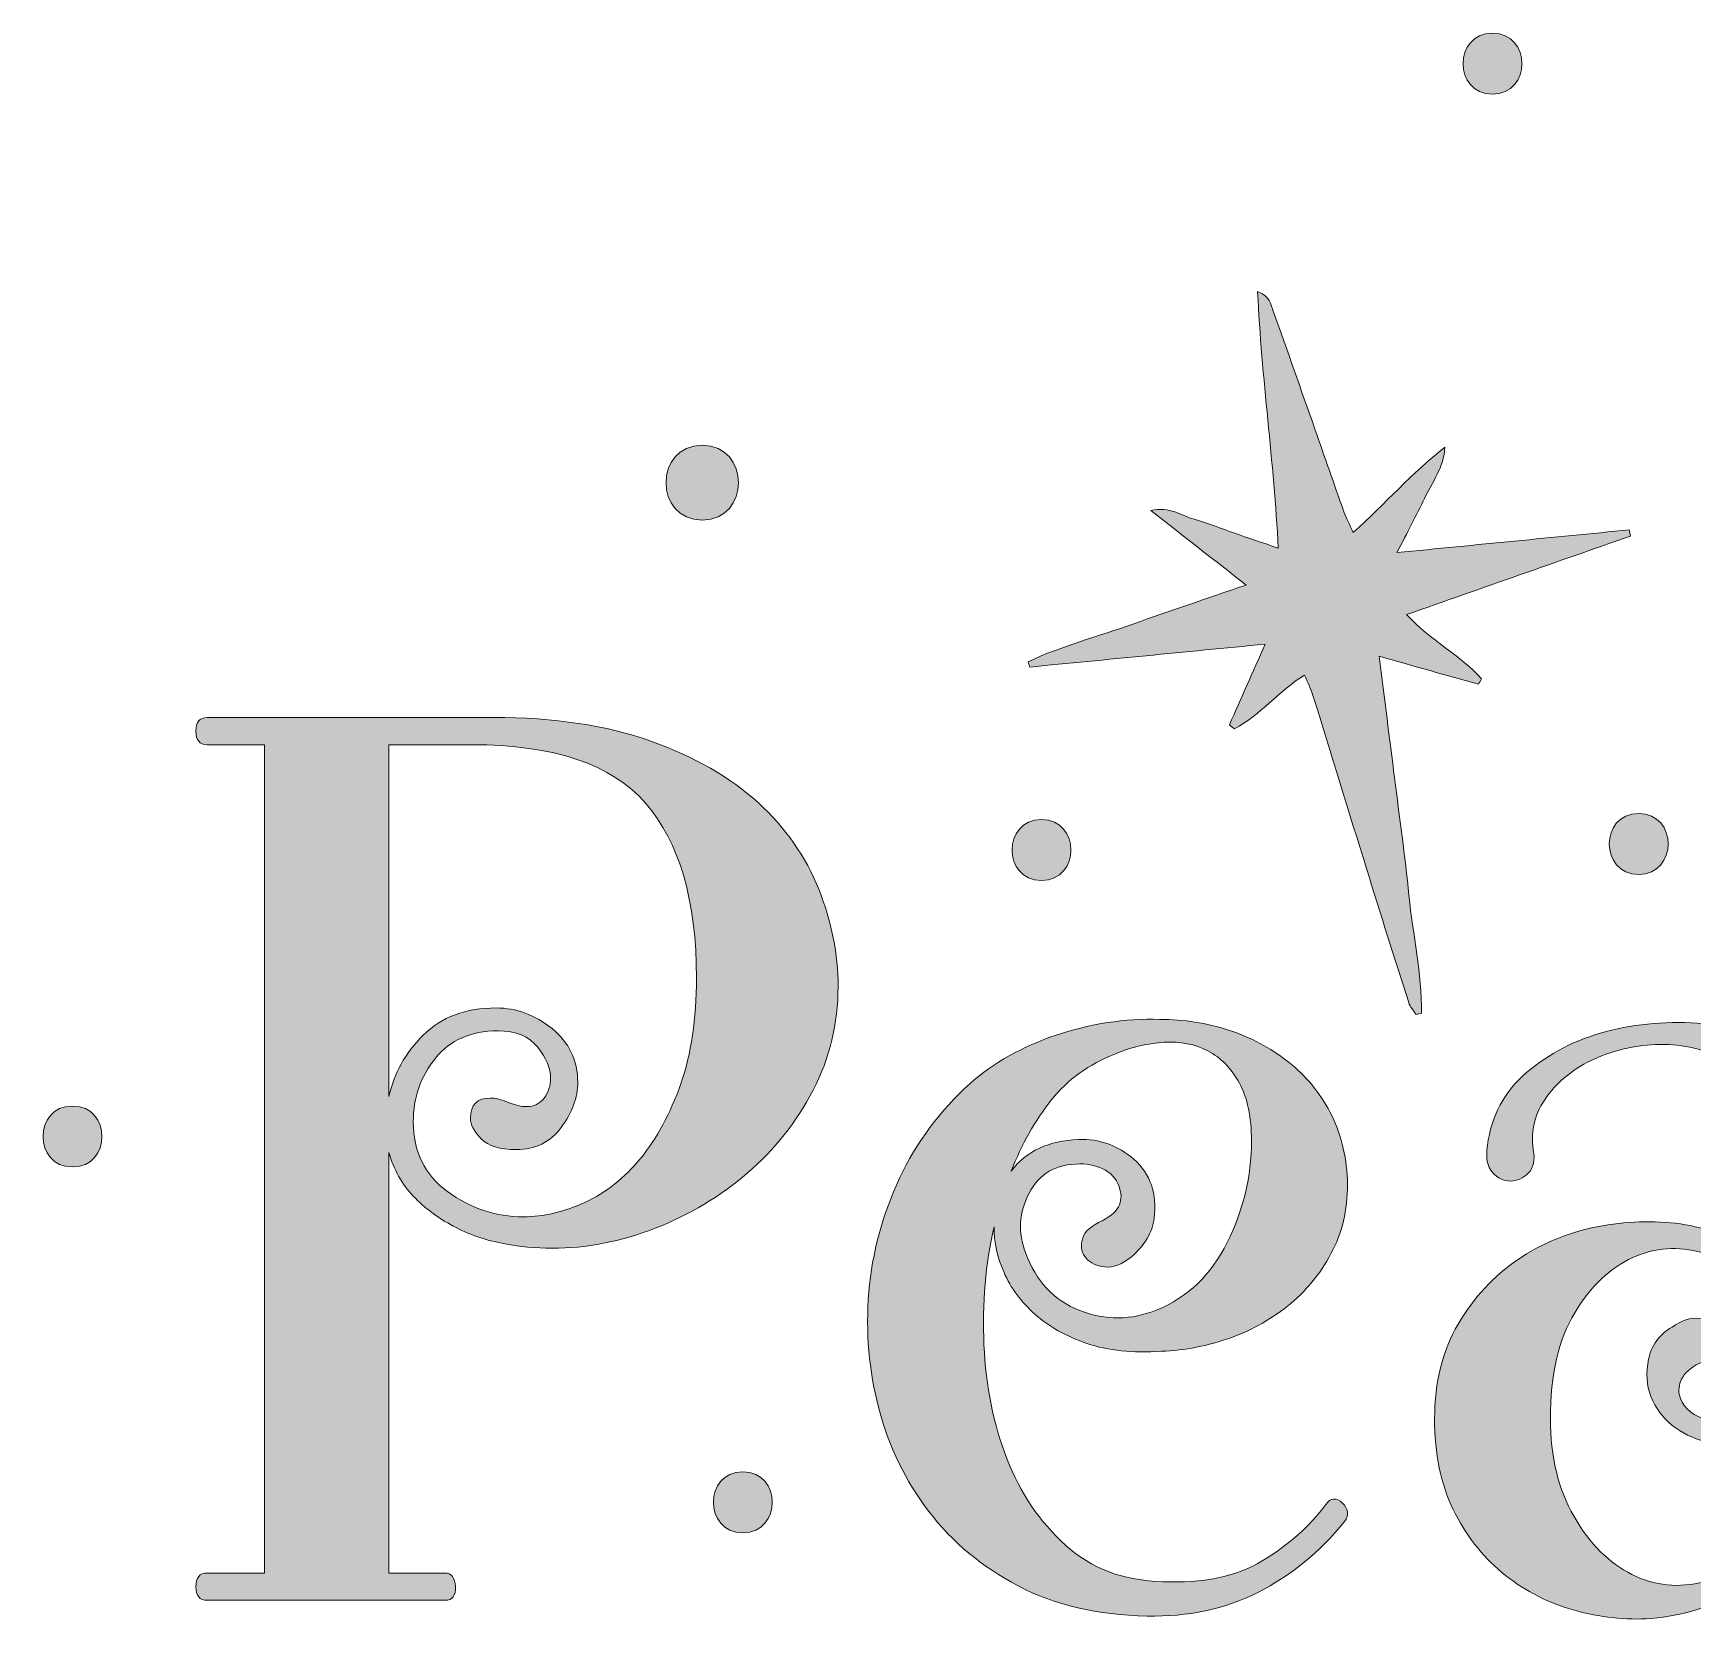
# Model space of a CAD drawing. Header units: inches. Extents: x 58 to 1022, y -1012 to -69.
# Drawn here: x 117.2 to 513.1, y -447.7 to -69.3 of the extents above; entities that cross this region are included whole.
import ezdxf

# ---------------------------------------------------------------- set-up
doc = ezdxf.new("R2010")
doc.units = ezdxf.units.IN
doc.header["$MEASUREMENT"] = 0
doc.layers.add('Layer 1', color=7, linetype='Continuous')

# ---------------------------------------------------------------- blocks, each defined once
blk = doc.blocks.new('block 2')
at = {"layer": 'Layer 1', "true_color": 0xffffff}
h = blk.add_hatch(color=7, dxfattribs=at)
h.dxf.hatch_style = 2
edge = h.paths.add_edge_path()
edge.add_spline(control_points=[(465.27, -83.87), (474.63, -83.87), (474.64, -69.33), (465.27, -69.33), (455.92, -69.33), (455.9, -83.87), (465.27, -83.87)], knot_values=[0, 0, 0, 0, 1, 1, 1, 2, 2, 2, 2], degree=3, periodic=1)
h = blk.add_hatch(color=7, dxfattribs=at)
h.dxf.hatch_style = 2
edge = h.paths.add_edge_path()
edge.add_spline(control_points=[(411.08, -215.03), (408.01, -221.91), (405.26, -228.08), (402.52, -234.25), (402.92, -234.57), (403.32, -234.88), (403.73, -235.2), (409.93, -231.99), (414.31, -226.13), (420.48, -222.41), (421.21, -224.19), (421.96, -225.7), (422.46, -227.3), (426.76, -241.11), (431.01, -254.95), (435.3, -268.77), (438.59, -279.36), (441.91, -289.94), (445.29, -300.5), (445.62, -301.54), (446.48, -302.43), (447.09, -303.39), (447.52, -303.26), (447.94, -303.13), (448.37, -303), (448.46, -293.56), (446.29, -284.29), (445.36, -274.93), (444.44, -265.58), (443.09, -256.28), (441.92, -246.95), (440.74, -237.52), (439.54, -228.09), (438.26, -217.92), (446.67, -220.3), (454.3, -222.45), (461.93, -224.61), (462.19, -224.17), (462.44, -223.73), (462.69, -223.3), (457.61, -217.63), (450.43, -214.15), (444.81, -207.97), (463, -201.59), (480.61, -195.42), (498.21, -189.24), (498.11, -188.76), (498.01, -188.27), (497.91, -187.78), (479.76, -189.56), (461.61, -191.33), (442.49, -193.21), (445, -188.28), (447.13, -184.35), (449.04, -180.31), (450.88, -176.4), (453.71, -172.87), (453.91, -168.08), (446.15, -174.2), (439.64, -181.55), (432.09, -188.4), (431.2, -186.44), (430.41, -185), (429.86, -183.47), (427.51, -176.92), (425.24, -170.35), (422.94, -163.79), (419.63, -154.4), (416.37, -144.99), (412.97, -135.63), (412.41, -134.08), (412.21, -132.01), (409.26, -130.95), (410.22, -151.63), (413.16, -171.52), (414.18, -192.13), (410.11, -190.75), (406.92, -189.68), (403.74, -188.57), (400.54, -187.47), (397.4, -186.15), (394.15, -185.25), (391.11, -184.41), (388.32, -182.13), (383.76, -183.14), (391.53, -189.22), (398.56, -194.71), (406.51, -200.94), (396.93, -204.23), (388.29, -207.08), (379.73, -210.18), (371.35, -213.21), (362.63, -215.39), (354.56, -219.21), (354.67, -219.64), (354.78, -220.07), (354.89, -220.5), (373.31, -218.7), (391.74, -216.91), (411.08, -215.03)], knot_values=[0, 0, 0, 0, 1, 1, 1, 2, 2, 2, 3, 3, 3, 4, 4, 4, 5, 5, 5, 6, 6, 6, 7, 7, 7, 8, 8, 8, 9, 9, 9, 10, 10, 10, 11, 11, 11, 12, 12, 12, 13, 13, 13, 14, 14, 14, 15, 15, 15, 16, 16, 16, 17, 17, 17, 18, 18, 18, 19, 19, 19, 20, 20, 20, 21, 21, 21, 22, 22, 22, 23, 23, 23, 24, 24, 24, 25, 25, 25, 26, 26, 26, 27, 27, 27, 28, 28, 28, 29, 29, 29, 30, 30, 30, 31, 31, 31, 32, 32, 32, 33, 33, 33, 33], degree=3, periodic=1)
h = blk.add_hatch(color=7, dxfattribs=at)
h.dxf.hatch_style = 2
edge = h.paths.add_edge_path()
edge.add_spline(control_points=[(276.78, -185.46), (288.28, -185.46), (288.3, -167.59), (276.78, -167.59), (265.28, -167.59), (265.26, -185.46), (276.78, -185.46)], knot_values=[0, 0, 0, 0, 1, 1, 1, 2, 2, 2, 2], degree=3, periodic=1)
h = blk.add_hatch(color=7, dxfattribs=at)
h.dxf.hatch_style = 2
edge = h.paths.add_edge_path()
edge.add_spline(control_points=[(158.72, -436.56), (156.9, -436.56), (155.99, -437.64), (155.99, -439.8), (155.99, -441.97), (156.9, -443.04), (158.72, -443.04), (158.72, -443.04), (215.36, -443.04), (215.36, -443.04), (217.18, -443.04), (218.03, -441.97), (217.92, -439.8), (217.8, -437.64), (216.95, -436.56), (215.36, -436.56), (215.36, -436.56), (202.06, -436.56), (202.06, -436.56), (202.06, -436.56), (202.06, -336.25), (202.06, -336.25), (203.19, -340.34), (205.12, -343.81), (207.86, -346.66), (210.58, -349.5), (213.77, -351.89), (217.41, -353.82), (221.04, -355.76), (224.91, -357.12), (229.01, -357.92), (233.11, -358.72), (237.08, -359.11), (240.95, -359.11), (249.14, -359.11), (257.33, -357.52), (265.52, -354.33), (273.71, -351.15), (281.04, -346.77), (287.53, -341.2), (294.01, -335.63), (299.24, -329.03), (303.22, -321.41), (307.2, -313.79), (309.19, -305.54), (309.19, -296.67), (309.19, -288.94), (307.66, -281.2), (304.58, -273.47), (301.52, -265.74), (296.68, -258.85), (290.09, -252.83), (283.48, -246.8), (274.95, -241.91), (264.5, -238.15), (254.03, -234.4), (241.52, -232.52), (226.96, -232.52), (226.96, -232.52), (158.72, -232.52), (158.72, -232.52), (156.9, -232.52), (155.99, -233.61), (155.99, -235.76), (155.99, -237.93), (156.9, -239.01), (158.72, -239.01), (158.72, -239.01), (172.37, -239.01), (172.37, -239.01), (172.37, -239.01), (172.37, -436.56), (172.37, -436.56), (172.37, -436.56), (158.72, -436.56), (158.72, -436.56)], knot_values=[0, 0, 0, 0, 1, 1, 1, 2, 2, 2, 3, 3, 3, 4, 4, 4, 5, 5, 5, 6, 6, 6, 7, 7, 7, 8, 8, 8, 9, 9, 9, 10, 10, 10, 11, 11, 11, 12, 12, 12, 13, 13, 13, 14, 14, 14, 15, 15, 15, 16, 16, 16, 17, 17, 17, 18, 18, 18, 19, 19, 19, 20, 20, 20, 21, 21, 21, 22, 22, 22, 23, 23, 23, 24, 24, 24, 25, 25, 25, 25], degree=3, periodic=1)
edge = h.paths.add_edge_path()
edge.add_spline(control_points=[(202.06, -239.01), (202.06, -239.01), (221.84, -239.01), (221.84, -239.01), (241.4, -239.01), (255.22, -243.67), (263.3, -253), (271.37, -262.33), (275.41, -276.2), (275.41, -294.62), (275.41, -304.41), (274.16, -312.84), (271.66, -319.92), (269.15, -327), (265.97, -332.9), (262.1, -337.62), (258.23, -342.34), (253.8, -345.85), (248.8, -348.15), (243.79, -350.46), (238.91, -351.6), (234.13, -351.6), (227.53, -351.6), (221.5, -349.6), (216.04, -345.59), (210.58, -341.58), (207.86, -336.02), (207.86, -328.91), (207.86, -323.18), (209.61, -318.14), (213.14, -313.78), (216.67, -309.43), (221.61, -307.25), (227.99, -307.25), (232.3, -307.25), (235.49, -308.56), (237.54, -311.17), (239.59, -313.79), (240.61, -316.23), (240.61, -318.51), (240.61, -320.33), (240.1, -321.92), (239.08, -323.28), (238.05, -324.65), (236.63, -325.33), (234.81, -325.33), (233.67, -325.33), (232.25, -324.99), (230.54, -324.31), (228.84, -323.62), (227.42, -323.28), (226.28, -323.28), (223.09, -323.28), (221.5, -324.88), (221.5, -328.06), (221.5, -329.65), (222.36, -331.3), (224.06, -333.01), (225.77, -334.71), (228.55, -335.57), (232.42, -335.57), (236.97, -335.57), (240.55, -333.81), (243.17, -330.28), (245.78, -326.75), (247.09, -323.17), (247.09, -319.53), (247.09, -314.3), (245.05, -310.04), (240.95, -306.73), (236.86, -303.44), (232.42, -301.79), (227.65, -301.79), (220.36, -301.79), (214.56, -303.95), (210.24, -308.27), (205.92, -312.59), (203.19, -317.48), (202.06, -322.94), (202.06, -322.94), (202.06, -239.01), (202.06, -239.01)], knot_values=[0, 0, 0, 0, 1, 1, 1, 2, 2, 2, 3, 3, 3, 4, 4, 4, 5, 5, 5, 6, 6, 6, 7, 7, 7, 8, 8, 8, 9, 9, 9, 10, 10, 10, 11, 11, 11, 12, 12, 12, 13, 13, 13, 14, 14, 14, 15, 15, 15, 16, 16, 16, 17, 17, 17, 18, 18, 18, 19, 19, 19, 20, 20, 20, 21, 21, 21, 22, 22, 22, 23, 23, 23, 24, 24, 24, 25, 25, 25, 26, 26, 26, 27, 27, 27, 27], degree=3, periodic=1)
h = blk.add_hatch(color=7, dxfattribs=at)
h.dxf.hatch_style = 2
edge = h.paths.add_edge_path()
edge.add_spline(control_points=[(357.7, -271.39), (367.05, -271.39), (367.07, -256.86), (357.7, -256.86), (348.35, -256.86), (348.33, -271.39), (357.7, -271.39)], knot_values=[0, 0, 0, 0, 1, 1, 1, 2, 2, 2, 2], degree=3, periodic=1)
h = blk.add_hatch(color=7, dxfattribs=at)
h.dxf.hatch_style = 2
edge = h.paths.add_edge_path()
edge.add_spline(control_points=[(500.16, -269.94), (509.51, -269.94), (509.53, -255.4), (500.16, -255.4), (490.81, -255.4), (490.79, -269.94), (500.16, -269.94)], knot_values=[0, 0, 0, 0, 1, 1, 1, 2, 2, 2, 2], degree=3, periodic=1)
h = blk.add_hatch(color=7, dxfattribs=at)
h.dxf.hatch_style = 2
edge = h.paths.add_edge_path()
edge.add_spline(control_points=[(330.86, -421.89), (336.43, -429.17), (343.53, -435.09), (352.18, -439.63), (360.82, -444.18), (371.06, -446.57), (382.89, -446.8), (392.67, -447.02), (401.48, -445.15), (409.33, -441.17), (417.18, -437.19), (424.06, -431.56), (429.98, -424.28), (431.11, -422.69), (430.94, -421.21), (429.46, -419.84), (427.98, -418.48), (426.68, -418.6), (425.54, -420.19), (421.67, -425.42), (416.61, -429.91), (410.36, -433.66), (404.1, -437.41), (396.19, -439.07), (386.64, -438.61), (377.31, -438.39), (369.58, -435.49), (363.44, -429.91), (357.3, -424.34), (352.63, -417.46), (349.45, -409.27), (346.26, -401.08), (344.44, -392.04), (343.99, -382.14), (343.53, -372.25), (344.33, -362.86), (346.38, -353.99), (346.38, -357.63), (347.18, -361.27), (348.77, -364.91), (350.36, -368.55), (352.81, -371.85), (356.1, -374.8), (359.4, -377.76), (363.55, -380.09), (368.56, -381.8), (373.56, -383.51), (379.48, -384.13), (386.3, -383.68), (391.98, -383.45), (397.5, -382.37), (402.85, -380.43), (408.19, -378.5), (412.97, -375.77), (417.18, -372.25), (421.39, -368.72), (424.74, -364.46), (427.24, -359.45), (429.75, -354.45), (430.88, -348.87), (430.66, -342.73), (430.43, -336.82), (429.06, -331.47), (426.56, -326.69), (424.06, -321.92), (420.7, -317.88), (416.5, -314.58), (412.28, -311.29), (407.57, -308.78), (402.34, -307.08), (397.1, -305.37), (391.64, -304.52), (385.96, -304.52), (377.54, -304.29), (369.29, -305.54), (361.22, -308.27), (353.15, -311), (346.26, -314.87), (340.58, -319.87), (333.53, -326.24), (327.95, -333.75), (323.86, -342.39), (319.77, -351.04), (317.32, -360.08), (316.53, -369.52), (315.73, -378.96), (316.53, -388.23), (318.91, -397.32), (321.3, -406.42), (325.28, -414.61), (330.86, -421.89)], knot_values=[0, 0, 0, 0, 1, 1, 1, 2, 2, 2, 3, 3, 3, 4, 4, 4, 5, 5, 5, 6, 6, 6, 7, 7, 7, 8, 8, 8, 9, 9, 9, 10, 10, 10, 11, 11, 11, 12, 12, 12, 13, 13, 13, 14, 14, 14, 15, 15, 15, 16, 16, 16, 17, 17, 17, 18, 18, 18, 19, 19, 19, 20, 20, 20, 21, 21, 21, 22, 22, 22, 23, 23, 23, 24, 24, 24, 25, 25, 25, 26, 26, 26, 27, 27, 27, 28, 28, 28, 29, 29, 29, 30, 30, 30, 30], degree=3, periodic=1)
edge = h.paths.add_edge_path()
edge.add_spline(control_points=[(360.03, -323.79), (363.89, -318.91), (369.01, -315.21), (375.38, -312.71), (379.25, -311.12), (383.11, -310.21), (386.98, -309.98), (390.85, -309.75), (394.32, -310.43), (397.39, -312.02), (400.46, -313.62), (402.96, -316.18), (404.9, -319.7), (406.83, -323.23), (407.8, -327.84), (407.8, -333.52), (407.8, -341.94), (405.86, -350.01), (401.99, -357.74), (398.13, -365.48), (392.55, -370.83), (385.28, -373.78), (379.14, -376.29), (373, -376.34), (366.85, -373.95), (360.71, -371.56), (356.39, -366.96), (353.89, -360.13), (352.06, -355.36), (352.35, -350.64), (354.74, -345.97), (357.13, -341.31), (361.16, -338.98), (366.85, -338.98), (369.12, -338.98), (371.17, -339.49), (373, -340.51), (374.81, -341.54), (375.95, -343.07), (376.41, -345.12), (376.86, -346.49), (376.75, -347.85), (376.06, -349.22), (375.38, -350.58), (373.79, -351.83), (371.29, -352.97), (369.01, -354.11), (367.71, -355.53), (367.37, -357.23), (367.02, -358.94), (367.37, -360.36), (368.39, -361.5), (369.41, -362.64), (370.89, -363.32), (372.82, -363.54), (374.75, -363.77), (376.86, -362.98), (379.14, -361.16), (382.32, -358.43), (384.14, -355.36), (384.6, -351.94), (385.28, -346.03), (383.68, -341.37), (379.82, -337.95), (375.95, -334.54), (371.51, -332.95), (366.51, -333.18), (359.46, -333.41), (354.11, -335.91), (350.47, -340.68), (352.98, -334.32), (356.16, -328.69), (360.03, -323.79)], knot_values=[0, 0, 0, 0, 1, 1, 1, 2, 2, 2, 3, 3, 3, 4, 4, 4, 5, 5, 5, 6, 6, 6, 7, 7, 7, 8, 8, 8, 9, 9, 9, 10, 10, 10, 11, 11, 11, 12, 12, 12, 13, 13, 13, 14, 14, 14, 15, 15, 15, 16, 16, 16, 17, 17, 17, 18, 18, 18, 19, 19, 19, 20, 20, 20, 21, 21, 21, 22, 22, 22, 23, 23, 23, 24, 24, 24, 24], degree=3, periodic=1)
h = blk.add_hatch(color=7, dxfattribs=at)
h.dxf.hatch_style = 2
edge = h.paths.add_edge_path()
edge.add_spline(control_points=[(473.48, -317.14), (468.13, -321.69), (465, -327.5), (464.09, -334.54), (463.63, -337.5), (464.03, -339.66), (465.29, -341.03), (466.54, -342.39), (467.96, -343.07), (469.55, -343.07), (471.14, -343.07), (472.57, -342.45), (473.82, -341.2), (475.06, -339.95), (475.46, -338.07), (475.01, -335.57), (474.33, -331.02), (475.41, -326.81), (478.25, -322.94), (481.1, -319.08), (484.91, -316.06), (489.68, -313.9), (494.46, -311.74), (499.63, -310.6), (505.21, -310.49), (510.78, -310.38), (516.07, -311.68), (521.07, -314.41), (526.07, -317.14), (530.23, -321.52), (533.53, -327.55), (536.82, -333.58), (538.48, -341.6), (538.48, -351.6), (538.48, -351.6), (538.48, -373.78), (538.48, -373.78), (536.2, -367.87), (532.5, -363.2), (527.39, -359.79), (522.27, -356.38), (516.52, -354.22), (510.15, -353.31), (503.79, -352.4), (497.13, -352.63), (490.19, -353.99), (483.25, -355.36), (476.94, -357.97), (471.26, -361.84), (465.57, -365.71), (460.85, -370.83), (457.1, -377.19), (453.34, -383.56), (451.47, -391.07), (451.47, -399.71), (451.47, -408.13), (452.94, -415.35), (455.91, -421.38), (458.86, -427.41), (462.73, -432.41), (467.51, -436.39), (472.28, -440.37), (477.68, -443.27), (483.71, -445.09), (489.74, -446.91), (495.82, -447.7), (501.97, -447.48), (509.24, -447.02), (516.13, -445.09), (522.61, -441.68), (529.09, -438.27), (534.38, -433.15), (538.48, -426.33), (538.7, -431.1), (540.18, -435.09), (542.91, -438.27), (545.64, -441.46), (548.99, -443.78), (552.98, -445.26), (556.95, -446.74), (561.17, -447.36), (565.6, -447.14), (570.04, -446.91), (574.07, -445.77), (577.71, -443.73), (580.9, -441.91), (581.86, -440.26), (580.61, -438.78), (579.36, -437.3), (577.83, -437.13), (576.01, -438.27), (571.46, -440.77), (568.04, -440.55), (565.77, -437.59), (563.49, -434.63), (562.36, -429.86), (562.36, -423.26), (562.36, -423.26), (562.36, -351.94), (562.36, -351.94), (562.36, -342.17), (560.08, -333.98), (555.54, -327.38), (550.98, -320.78), (545.24, -315.66), (538.3, -312.02), (531.36, -308.39), (523.8, -306.22), (515.61, -305.54), (507.43, -304.86), (499.69, -305.49), (492.41, -307.42), (485.13, -309.35), (478.82, -312.59), (473.48, -317.14)], knot_values=[0, 0, 0, 0, 1, 1, 1, 2, 2, 2, 3, 3, 3, 4, 4, 4, 5, 5, 5, 6, 6, 6, 7, 7, 7, 8, 8, 8, 9, 9, 9, 10, 10, 10, 11, 11, 11, 12, 12, 12, 13, 13, 13, 14, 14, 14, 15, 15, 15, 16, 16, 16, 17, 17, 17, 18, 18, 18, 19, 19, 19, 20, 20, 20, 21, 21, 21, 22, 22, 22, 23, 23, 23, 24, 24, 24, 25, 25, 25, 26, 26, 26, 27, 27, 27, 28, 28, 28, 29, 29, 29, 30, 30, 30, 31, 31, 31, 32, 32, 32, 33, 33, 33, 34, 34, 34, 35, 35, 35, 36, 36, 36, 37, 37, 37, 38, 38, 38, 38], degree=3, periodic=1)
edge = h.paths.add_edge_path()
edge.add_spline(control_points=[(538.48, -404.49), (538.48, -408.36), (537.79, -412.17), (536.43, -415.92), (535.06, -419.67), (533.47, -422.91), (531.65, -425.64), (527.1, -432.7), (521.81, -437.02), (515.78, -438.61), (509.76, -440.2), (504.01, -439.63), (498.56, -436.9), (493.1, -434.17), (488.49, -429.57), (484.73, -423.08), (480.98, -416.6), (479.11, -408.81), (479.11, -399.71), (479.11, -389.25), (481.04, -380.83), (484.91, -374.46), (488.77, -368.1), (493.38, -363.71), (498.73, -361.33), (504.07, -358.94), (509.59, -358.54), (515.27, -360.13), (520.96, -361.73), (525.73, -365.14), (529.6, -370.37), (531.19, -372.65), (532.39, -375.26), (533.19, -378.22), (533.98, -381.18), (534.26, -384.08), (534.04, -386.92), (533.81, -389.76), (532.96, -392.38), (531.48, -394.76), (530, -397.15), (527.78, -398.81), (524.83, -399.71), (521.64, -400.85), (518.52, -400.85), (515.44, -399.71), (512.37, -398.58), (510.5, -396.64), (509.81, -393.91), (509.59, -392.55), (509.87, -391.18), (510.67, -389.82), (511.46, -388.45), (513.11, -387.2), (515.61, -386.06), (517.89, -385.16), (519.25, -383.9), (519.71, -382.31), (520.16, -380.72), (519.93, -379.3), (519.03, -378.05), (518.12, -376.8), (516.64, -376.06), (514.59, -375.83), (512.54, -375.6), (510.38, -376.29), (508.11, -377.88), (504.7, -379.92), (502.76, -382.88), (502.31, -386.75), (501.85, -389.93), (502.25, -392.84), (503.5, -395.45), (504.75, -398.06), (506.57, -400.22), (508.96, -401.93), (511.35, -403.64), (514.08, -404.83), (517.15, -405.51), (520.22, -406.19), (523.35, -405.97), (526.53, -404.83), (529.49, -403.92), (531.93, -402.56), (533.87, -400.74), (535.8, -398.92), (537.33, -396.76), (538.48, -394.25), (538.48, -394.25), (538.48, -404.49), (538.48, -404.49)], knot_values=[0, 0, 0, 0, 1, 1, 1, 2, 2, 2, 3, 3, 3, 4, 4, 4, 5, 5, 5, 6, 6, 6, 7, 7, 7, 8, 8, 8, 9, 9, 9, 10, 10, 10, 11, 11, 11, 12, 12, 12, 13, 13, 13, 14, 14, 14, 15, 15, 15, 16, 16, 16, 17, 17, 17, 18, 18, 18, 19, 19, 19, 20, 20, 20, 21, 21, 21, 22, 22, 22, 23, 23, 23, 24, 24, 24, 25, 25, 25, 26, 26, 26, 27, 27, 27, 28, 28, 28, 29, 29, 29, 30, 30, 30, 30], degree=3, periodic=1)
h = blk.add_hatch(color=7, dxfattribs=at)
h.dxf.hatch_style = 2
edge = h.paths.add_edge_path()
edge.add_spline(control_points=[(126.57, -339.72), (135.92, -339.72), (135.94, -325.18), (126.57, -325.18), (117.21, -325.18), (117.2, -339.72), (126.57, -339.72)], knot_values=[0, 0, 0, 0, 1, 1, 1, 2, 2, 2, 2], degree=3, periodic=1)
h = blk.add_hatch(color=7, dxfattribs=at)
h.dxf.hatch_style = 2
edge = h.paths.add_edge_path()
edge.add_spline(control_points=[(286.47, -412.4), (277.12, -412.4), (277.1, -426.94), (286.47, -426.94), (295.82, -426.94), (295.84, -412.4), (286.47, -412.4)], knot_values=[0, 0, 0, 0, 1, 1, 1, 2, 2, 2, 2], degree=3, periodic=1)
at = {"layer": 'Layer 1', "lineweight": 0}
for points, knots in [([(465.27, -83.87), (474.63, -83.87), (474.64, -69.33), (465.27, -69.33), (455.92, -69.33), (455.9, -83.87), (465.27, -83.87)], [0, 0, 0, 0, 1, 1, 1, 2, 2, 2, 2]), ([(411.08, -215.03), (408.01, -221.91), (405.26, -228.08), (402.52, -234.25), (402.92, -234.57), (403.32, -234.88), (403.73, -235.2), (409.93, -231.99), (414.31, -226.13), (420.48, -222.41), (421.21, -224.19), (421.96, -225.7), (422.46, -227.3), (426.76, -241.11), (431.01, -254.95), (435.3, -268.77), (438.59, -279.36), (441.91, -289.94), (445.29, -300.5), (445.62, -301.54), (446.48, -302.43), (447.09, -303.39), (447.52, -303.26), (447.94, -303.13), (448.37, -303), (448.46, -293.56), (446.29, -284.29), (445.36, -274.93), (444.44, -265.58), (443.09, -256.28), (441.92, -246.95), (440.74, -237.52), (439.54, -228.09), (438.26, -217.92), (446.67, -220.3), (454.3, -222.45), (461.93, -224.61), (462.19, -224.17), (462.44, -223.73), (462.69, -223.3), (457.61, -217.63), (450.43, -214.15), (444.81, -207.97), (463, -201.59), (480.61, -195.42), (498.21, -189.24), (498.11, -188.76), (498.01, -188.27), (497.91, -187.78), (479.76, -189.56), (461.61, -191.33), (442.49, -193.21), (445, -188.28), (447.13, -184.35), (449.04, -180.31), (450.88, -176.4), (453.71, -172.87), (453.91, -168.08), (446.15, -174.2), (439.64, -181.55), (432.09, -188.4), (431.2, -186.44), (430.41, -185), (429.86, -183.47), (427.51, -176.92), (425.24, -170.35), (422.94, -163.79), (419.63, -154.4), (416.37, -144.99), (412.97, -135.63), (412.41, -134.08), (412.21, -132.01), (409.26, -130.95), (410.22, -151.63), (413.16, -171.52), (414.18, -192.13), (410.11, -190.75), (406.92, -189.68), (403.74, -188.57), (400.54, -187.47), (397.4, -186.15), (394.15, -185.25), (391.11, -184.41), (388.32, -182.13), (383.76, -183.14), (391.53, -189.22), (398.56, -194.71), (406.51, -200.94), (396.93, -204.23), (388.29, -207.08), (379.73, -210.18), (371.35, -213.21), (362.63, -215.39), (354.56, -219.21), (354.67, -219.64), (354.78, -220.07), (354.89, -220.5), (373.31, -218.7), (391.74, -216.91), (411.08, -215.03)], [0, 0, 0, 0, 1, 1, 1, 2, 2, 2, 3, 3, 3, 4, 4, 4, 5, 5, 5, 6, 6, 6, 7, 7, 7, 8, 8, 8, 9, 9, 9, 10, 10, 10, 11, 11, 11, 12, 12, 12, 13, 13, 13, 14, 14, 14, 15, 15, 15, 16, 16, 16, 17, 17, 17, 18, 18, 18, 19, 19, 19, 20, 20, 20, 21, 21, 21, 22, 22, 22, 23, 23, 23, 24, 24, 24, 25, 25, 25, 26, 26, 26, 27, 27, 27, 28, 28, 28, 29, 29, 29, 30, 30, 30, 31, 31, 31, 32, 32, 32, 33, 33, 33, 33]), ([(276.78, -185.46), (288.28, -185.46), (288.3, -167.59), (276.78, -167.59), (265.28, -167.59), (265.26, -185.46), (276.78, -185.46)], [0, 0, 0, 0, 1, 1, 1, 2, 2, 2, 2]), ([(158.72, -436.56), (156.9, -436.56), (155.99, -437.64), (155.99, -439.8), (155.99, -441.97), (156.9, -443.04), (158.72, -443.04), (158.72, -443.04), (215.36, -443.04), (215.36, -443.04), (217.18, -443.04), (218.03, -441.97), (217.92, -439.8), (217.8, -437.64), (216.95, -436.56), (215.36, -436.56), (215.36, -436.56), (202.06, -436.56), (202.06, -436.56), (202.06, -436.56), (202.06, -336.25), (202.06, -336.25), (203.19, -340.34), (205.12, -343.81), (207.86, -346.66), (210.58, -349.5), (213.77, -351.89), (217.41, -353.82), (221.04, -355.76), (224.91, -357.12), (229.01, -357.92), (233.11, -358.72), (237.08, -359.11), (240.95, -359.11), (249.14, -359.11), (257.33, -357.52), (265.52, -354.33), (273.71, -351.15), (281.04, -346.77), (287.53, -341.2), (294.01, -335.63), (299.24, -329.03), (303.22, -321.41), (307.2, -313.79), (309.19, -305.54), (309.19, -296.67), (309.19, -288.94), (307.66, -281.2), (304.58, -273.47), (301.52, -265.74), (296.68, -258.85), (290.09, -252.83), (283.48, -246.8), (274.95, -241.91), (264.5, -238.15), (254.03, -234.4), (241.52, -232.52), (226.96, -232.52), (226.96, -232.52), (158.72, -232.52), (158.72, -232.52), (156.9, -232.52), (155.99, -233.61), (155.99, -235.76), (155.99, -237.93), (156.9, -239.01), (158.72, -239.01), (158.72, -239.01), (172.37, -239.01), (172.37, -239.01), (172.37, -239.01), (172.37, -436.56), (172.37, -436.56), (172.37, -436.56), (158.72, -436.56), (158.72, -436.56)], [0, 0, 0, 0, 1, 1, 1, 2, 2, 2, 3, 3, 3, 4, 4, 4, 5, 5, 5, 6, 6, 6, 7, 7, 7, 8, 8, 8, 9, 9, 9, 10, 10, 10, 11, 11, 11, 12, 12, 12, 13, 13, 13, 14, 14, 14, 15, 15, 15, 16, 16, 16, 17, 17, 17, 18, 18, 18, 19, 19, 19, 20, 20, 20, 21, 21, 21, 22, 22, 22, 23, 23, 23, 24, 24, 24, 25, 25, 25, 25]), ([(202.06, -239.01), (202.06, -239.01), (221.84, -239.01), (221.84, -239.01), (241.4, -239.01), (255.22, -243.67), (263.3, -253), (271.37, -262.33), (275.41, -276.2), (275.41, -294.62), (275.41, -304.41), (274.16, -312.84), (271.66, -319.92), (269.15, -327), (265.97, -332.9), (262.1, -337.62), (258.23, -342.34), (253.8, -345.85), (248.8, -348.15), (243.79, -350.46), (238.91, -351.6), (234.13, -351.6), (227.53, -351.6), (221.5, -349.6), (216.04, -345.59), (210.58, -341.58), (207.86, -336.02), (207.86, -328.91), (207.86, -323.18), (209.61, -318.14), (213.14, -313.78), (216.67, -309.43), (221.61, -307.25), (227.99, -307.25), (232.3, -307.25), (235.49, -308.56), (237.54, -311.17), (239.59, -313.79), (240.61, -316.23), (240.61, -318.51), (240.61, -320.33), (240.1, -321.92), (239.08, -323.28), (238.05, -324.65), (236.63, -325.33), (234.81, -325.33), (233.67, -325.33), (232.25, -324.99), (230.54, -324.31), (228.84, -323.62), (227.42, -323.28), (226.28, -323.28), (223.09, -323.28), (221.5, -324.88), (221.5, -328.06), (221.5, -329.65), (222.36, -331.3), (224.06, -333.01), (225.77, -334.71), (228.55, -335.57), (232.42, -335.57), (236.97, -335.57), (240.55, -333.81), (243.17, -330.28), (245.78, -326.75), (247.09, -323.17), (247.09, -319.53), (247.09, -314.3), (245.05, -310.04), (240.95, -306.73), (236.86, -303.44), (232.42, -301.79), (227.65, -301.79), (220.36, -301.79), (214.56, -303.95), (210.24, -308.27), (205.92, -312.59), (203.19, -317.48), (202.06, -322.94), (202.06, -322.94), (202.06, -239.01), (202.06, -239.01)], [0, 0, 0, 0, 1, 1, 1, 2, 2, 2, 3, 3, 3, 4, 4, 4, 5, 5, 5, 6, 6, 6, 7, 7, 7, 8, 8, 8, 9, 9, 9, 10, 10, 10, 11, 11, 11, 12, 12, 12, 13, 13, 13, 14, 14, 14, 15, 15, 15, 16, 16, 16, 17, 17, 17, 18, 18, 18, 19, 19, 19, 20, 20, 20, 21, 21, 21, 22, 22, 22, 23, 23, 23, 24, 24, 24, 25, 25, 25, 26, 26, 26, 27, 27, 27, 27]), ([(357.7, -271.39), (367.05, -271.39), (367.07, -256.86), (357.7, -256.86), (348.35, -256.86), (348.33, -271.39), (357.7, -271.39)], [0, 0, 0, 0, 1, 1, 1, 2, 2, 2, 2]), ([(500.16, -269.94), (509.51, -269.94), (509.53, -255.4), (500.16, -255.4), (490.81, -255.4), (490.79, -269.94), (500.16, -269.94)], [0, 0, 0, 0, 1, 1, 1, 2, 2, 2, 2]), ([(330.86, -421.89), (336.43, -429.17), (343.53, -435.09), (352.18, -439.63), (360.82, -444.18), (371.06, -446.57), (382.89, -446.8), (392.67, -447.02), (401.48, -445.15), (409.33, -441.17), (417.18, -437.19), (424.06, -431.56), (429.98, -424.28), (431.11, -422.69), (430.94, -421.21), (429.46, -419.84), (427.98, -418.48), (426.68, -418.6), (425.54, -420.19), (421.67, -425.42), (416.61, -429.91), (410.36, -433.66), (404.1, -437.41), (396.19, -439.07), (386.64, -438.61), (377.31, -438.39), (369.58, -435.49), (363.44, -429.91), (357.3, -424.34), (352.63, -417.46), (349.45, -409.27), (346.26, -401.08), (344.44, -392.04), (343.99, -382.14), (343.53, -372.25), (344.33, -362.86), (346.38, -353.99), (346.38, -357.63), (347.18, -361.27), (348.77, -364.91), (350.36, -368.55), (352.81, -371.85), (356.1, -374.8), (359.4, -377.76), (363.55, -380.09), (368.56, -381.8), (373.56, -383.51), (379.48, -384.13), (386.3, -383.68), (391.98, -383.45), (397.5, -382.37), (402.85, -380.43), (408.19, -378.5), (412.97, -375.77), (417.18, -372.25), (421.39, -368.72), (424.74, -364.46), (427.24, -359.45), (429.75, -354.45), (430.88, -348.87), (430.66, -342.73), (430.43, -336.82), (429.06, -331.47), (426.56, -326.69), (424.06, -321.92), (420.7, -317.88), (416.5, -314.58), (412.28, -311.29), (407.57, -308.78), (402.34, -307.08), (397.1, -305.37), (391.64, -304.52), (385.96, -304.52), (377.54, -304.29), (369.29, -305.54), (361.22, -308.27), (353.15, -311), (346.26, -314.87), (340.58, -319.87), (333.53, -326.24), (327.95, -333.75), (323.86, -342.39), (319.77, -351.04), (317.32, -360.08), (316.53, -369.52), (315.73, -378.96), (316.53, -388.23), (318.91, -397.32), (321.3, -406.42), (325.28, -414.61), (330.86, -421.89)], [0, 0, 0, 0, 1, 1, 1, 2, 2, 2, 3, 3, 3, 4, 4, 4, 5, 5, 5, 6, 6, 6, 7, 7, 7, 8, 8, 8, 9, 9, 9, 10, 10, 10, 11, 11, 11, 12, 12, 12, 13, 13, 13, 14, 14, 14, 15, 15, 15, 16, 16, 16, 17, 17, 17, 18, 18, 18, 19, 19, 19, 20, 20, 20, 21, 21, 21, 22, 22, 22, 23, 23, 23, 24, 24, 24, 25, 25, 25, 26, 26, 26, 27, 27, 27, 28, 28, 28, 29, 29, 29, 30, 30, 30, 30]), ([(473.48, -317.14), (468.13, -321.69), (465, -327.5), (464.09, -334.54), (463.63, -337.5), (464.03, -339.66), (465.29, -341.03), (466.54, -342.39), (467.96, -343.07), (469.55, -343.07), (471.14, -343.07), (472.57, -342.45), (473.82, -341.2), (475.06, -339.95), (475.46, -338.07), (475.01, -335.57), (474.33, -331.02), (475.41, -326.81), (478.25, -322.94), (481.1, -319.08), (484.91, -316.06), (489.68, -313.9), (494.46, -311.74), (499.63, -310.6), (505.21, -310.49), (510.78, -310.38), (516.07, -311.68), (521.07, -314.41), (526.07, -317.14), (530.23, -321.52), (533.53, -327.55), (536.82, -333.58), (538.48, -341.6), (538.48, -351.6), (538.48, -351.6), (538.48, -373.78), (538.48, -373.78), (536.2, -367.87), (532.5, -363.2), (527.39, -359.79), (522.27, -356.38), (516.52, -354.22), (510.15, -353.31), (503.79, -352.4), (497.13, -352.63), (490.19, -353.99), (483.25, -355.36), (476.94, -357.97), (471.26, -361.84), (465.57, -365.71), (460.85, -370.83), (457.1, -377.19), (453.34, -383.56), (451.47, -391.07), (451.47, -399.71), (451.47, -408.13), (452.94, -415.35), (455.91, -421.38), (458.86, -427.41), (462.73, -432.41), (467.51, -436.39), (472.28, -440.37), (477.68, -443.27), (483.71, -445.09), (489.74, -446.91), (495.82, -447.7), (501.97, -447.48), (509.24, -447.02), (516.13, -445.09), (522.61, -441.68), (529.09, -438.27), (534.38, -433.15), (538.48, -426.33), (538.7, -431.1), (540.18, -435.09), (542.91, -438.27), (545.64, -441.46), (548.99, -443.78), (552.98, -445.26), (556.95, -446.74), (561.17, -447.36), (565.6, -447.14), (570.04, -446.91), (574.07, -445.77), (577.71, -443.73), (580.9, -441.91), (581.86, -440.26), (580.61, -438.78), (579.36, -437.3), (577.83, -437.13), (576.01, -438.27), (571.46, -440.77), (568.04, -440.55), (565.77, -437.59), (563.49, -434.63), (562.36, -429.86), (562.36, -423.26), (562.36, -423.26), (562.36, -351.94), (562.36, -351.94), (562.36, -342.17), (560.08, -333.98), (555.54, -327.38), (550.98, -320.78), (545.24, -315.66), (538.3, -312.02), (531.36, -308.39), (523.8, -306.22), (515.61, -305.54), (507.43, -304.86), (499.69, -305.49), (492.41, -307.42), (485.13, -309.35), (478.82, -312.59), (473.48, -317.14)], [0, 0, 0, 0, 1, 1, 1, 2, 2, 2, 3, 3, 3, 4, 4, 4, 5, 5, 5, 6, 6, 6, 7, 7, 7, 8, 8, 8, 9, 9, 9, 10, 10, 10, 11, 11, 11, 12, 12, 12, 13, 13, 13, 14, 14, 14, 15, 15, 15, 16, 16, 16, 17, 17, 17, 18, 18, 18, 19, 19, 19, 20, 20, 20, 21, 21, 21, 22, 22, 22, 23, 23, 23, 24, 24, 24, 25, 25, 25, 26, 26, 26, 27, 27, 27, 28, 28, 28, 29, 29, 29, 30, 30, 30, 31, 31, 31, 32, 32, 32, 33, 33, 33, 34, 34, 34, 35, 35, 35, 36, 36, 36, 37, 37, 37, 38, 38, 38, 38]), ([(360.03, -323.79), (363.89, -318.91), (369.01, -315.21), (375.38, -312.71), (379.25, -311.12), (383.11, -310.21), (386.98, -309.98), (390.85, -309.75), (394.32, -310.43), (397.39, -312.02), (400.46, -313.62), (402.96, -316.18), (404.9, -319.7), (406.83, -323.23), (407.8, -327.84), (407.8, -333.52), (407.8, -341.94), (405.86, -350.01), (401.99, -357.74), (398.13, -365.48), (392.55, -370.83), (385.28, -373.78), (379.14, -376.29), (373, -376.34), (366.85, -373.95), (360.71, -371.56), (356.39, -366.96), (353.89, -360.13), (352.06, -355.36), (352.35, -350.64), (354.74, -345.97), (357.13, -341.31), (361.16, -338.98), (366.85, -338.98), (369.12, -338.98), (371.17, -339.49), (373, -340.51), (374.81, -341.54), (375.95, -343.07), (376.41, -345.12), (376.86, -346.49), (376.75, -347.85), (376.06, -349.22), (375.38, -350.58), (373.79, -351.83), (371.29, -352.97), (369.01, -354.11), (367.71, -355.53), (367.37, -357.23), (367.02, -358.94), (367.37, -360.36), (368.39, -361.5), (369.41, -362.64), (370.89, -363.32), (372.82, -363.54), (374.75, -363.77), (376.86, -362.98), (379.14, -361.16), (382.32, -358.43), (384.14, -355.36), (384.6, -351.94), (385.28, -346.03), (383.68, -341.37), (379.82, -337.95), (375.95, -334.54), (371.51, -332.95), (366.51, -333.18), (359.46, -333.41), (354.11, -335.91), (350.47, -340.68), (352.98, -334.32), (356.16, -328.69), (360.03, -323.79)], [0, 0, 0, 0, 1, 1, 1, 2, 2, 2, 3, 3, 3, 4, 4, 4, 5, 5, 5, 6, 6, 6, 7, 7, 7, 8, 8, 8, 9, 9, 9, 10, 10, 10, 11, 11, 11, 12, 12, 12, 13, 13, 13, 14, 14, 14, 15, 15, 15, 16, 16, 16, 17, 17, 17, 18, 18, 18, 19, 19, 19, 20, 20, 20, 21, 21, 21, 22, 22, 22, 23, 23, 23, 24, 24, 24, 24]), ([(126.57, -339.72), (135.92, -339.72), (135.94, -325.18), (126.57, -325.18), (117.21, -325.18), (117.2, -339.72), (126.57, -339.72)], [0, 0, 0, 0, 1, 1, 1, 2, 2, 2, 2]), ([(538.48, -404.49), (538.48, -408.36), (537.79, -412.17), (536.43, -415.92), (535.06, -419.67), (533.47, -422.91), (531.65, -425.64), (527.1, -432.7), (521.81, -437.02), (515.78, -438.61), (509.76, -440.2), (504.01, -439.63), (498.56, -436.9), (493.1, -434.17), (488.49, -429.57), (484.73, -423.08), (480.98, -416.6), (479.11, -408.81), (479.11, -399.71), (479.11, -389.25), (481.04, -380.83), (484.91, -374.46), (488.77, -368.1), (493.38, -363.71), (498.73, -361.33), (504.07, -358.94), (509.59, -358.54), (515.27, -360.13), (520.96, -361.73), (525.73, -365.14), (529.6, -370.37), (531.19, -372.65), (532.39, -375.26), (533.19, -378.22), (533.98, -381.18), (534.26, -384.08), (534.04, -386.92), (533.81, -389.76), (532.96, -392.38), (531.48, -394.76), (530, -397.15), (527.78, -398.81), (524.83, -399.71), (521.64, -400.85), (518.52, -400.85), (515.44, -399.71), (512.37, -398.58), (510.5, -396.64), (509.81, -393.91), (509.59, -392.55), (509.87, -391.18), (510.67, -389.82), (511.46, -388.45), (513.11, -387.2), (515.61, -386.06), (517.89, -385.16), (519.25, -383.9), (519.71, -382.31), (520.16, -380.72), (519.93, -379.3), (519.03, -378.05), (518.12, -376.8), (516.64, -376.06), (514.59, -375.83), (512.54, -375.6), (510.38, -376.29), (508.11, -377.88), (504.7, -379.92), (502.76, -382.88), (502.31, -386.75), (501.85, -389.93), (502.25, -392.84), (503.5, -395.45), (504.75, -398.06), (506.57, -400.22), (508.96, -401.93), (511.35, -403.64), (514.08, -404.83), (517.15, -405.51), (520.22, -406.19), (523.35, -405.97), (526.53, -404.83), (529.49, -403.92), (531.93, -402.56), (533.87, -400.74), (535.8, -398.92), (537.33, -396.76), (538.48, -394.25), (538.48, -394.25), (538.48, -404.49), (538.48, -404.49)], [0, 0, 0, 0, 1, 1, 1, 2, 2, 2, 3, 3, 3, 4, 4, 4, 5, 5, 5, 6, 6, 6, 7, 7, 7, 8, 8, 8, 9, 9, 9, 10, 10, 10, 11, 11, 11, 12, 12, 12, 13, 13, 13, 14, 14, 14, 15, 15, 15, 16, 16, 16, 17, 17, 17, 18, 18, 18, 19, 19, 19, 20, 20, 20, 21, 21, 21, 22, 22, 22, 23, 23, 23, 24, 24, 24, 25, 25, 25, 26, 26, 26, 27, 27, 27, 28, 28, 28, 29, 29, 29, 30, 30, 30, 30]), ([(286.47, -412.4), (277.12, -412.4), (277.1, -426.94), (286.47, -426.94), (295.82, -426.94), (295.84, -412.4), (286.47, -412.4)], [0, 0, 0, 0, 1, 1, 1, 2, 2, 2, 2])]:
    blk.add_open_spline(points, degree=3, knots=knots, dxfattribs=at)

msp = doc.modelspace()

# ---------------------------------------------------------------- block references
at = {"layer": 'Layer 1'}
msp.add_blockref('block 2', (0, 0), dxfattribs=at)

doc.saveas('drawing.dxf')
